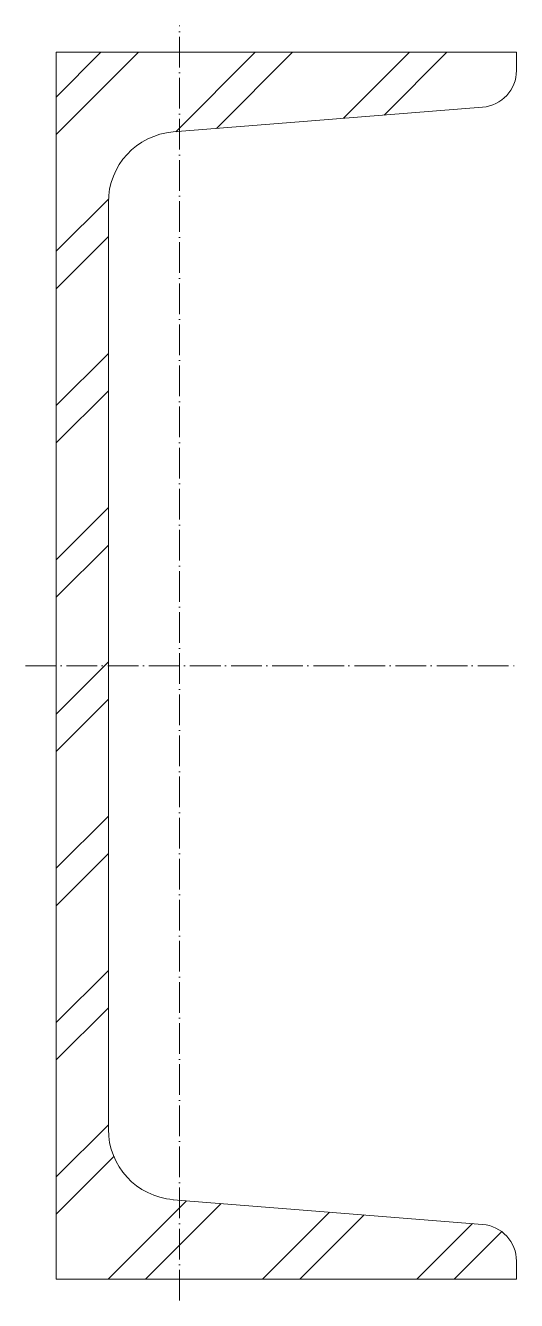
# Model space of a CAD drawing. Header units: metres. Extents: x -5 to 75, y -103 to 104.
import ezdxf

# ---------------------------------------------------------------- set-up
doc = ezdxf.new("R2010")
doc.units = ezdxf.units.M
doc.linetypes.add('MV_hartlijn_staal', pattern=[6.6, 5, -0.8, 0, -0.8])
doc.layers.add('A-DETL-GENF', color=92, linetype='Continuous', lineweight=18)

# ---------------------------------------------------------------- blocks, each defined once
blk = doc.blocks.new('28 Staalprofielen-UNP-2d - UNP200-4451296-00_0 Basismaterialen')
at = {"layer": 'A-DETL-GENF', "lineweight": 13}
h = blk.add_hatch(dxfattribs=at)
h.set_pattern_fill('FP_277', color=256, style=0, pattern_type=2)
h.set_pattern_definition([(225, (-2720.222, -1879.265), (12.57236, -12.57236), []), (225, (-2720.222, -1898.315), (12.57236, -12.57236), [])])
h.paths.add_polyline_path([(75, 100), (0, 100), (0, -100), (75, -100), (75, -97.04), (74.82, -95.56), (74.27, -94.18), (73.41, -92.97), (72.27, -92.01), (70.93, -91.36), (69.48, -91.06), (19.08, -87.03), (16.29, -86.45), (13.73, -85.2), (11.55, -83.36), (9.89, -81.05), (8.85, -78.39), (8.5, -75.56), (8.5, 75.56), (8.85, 78.39), (9.89, 81.05), (11.55, 83.36), (13.73, 85.2), (16.29, 86.45), (19.08, 87.03), (69.48, 91.06), (70.93, 91.36), (72.27, 92.01), (73.41, 92.97), (74.27, 94.18), (74.82, 95.56), (75, 97.04)])
at = {"layer": 'A-DETL-GENF', "linetype": 'MV_hartlijn_staal', "lineweight": 13}
for p, q in [((20.1, -103.46), (20.1, 104.37)), ((-5, 0), (75, 0))]:
    blk.add_line(p, q, dxfattribs=at)
at = {"layer": 'A-DETL-GENF'}
for p, q in [((75, 100), (0, 100)), ((0, 100), (0, -100)), ((75, 97.04), (75, 100)), ((37.5, 88.5), (69.48, 91.06)), ((19.08, 87.03), (37.5, 88.5)), ((8.5, -75.56), (8.5, 75.56)), ((37.5, -88.5), (19.08, -87.03)), ((69.48, -91.06), (37.5, -88.5)), ((75, -100), (75, -97.04)), ((0, -100), (75, -100))]:
    blk.add_line(p, q, dxfattribs=at)
for centre, radius, start, end in [((69, 97.04), 6, 274.5739, 0), ((20, 75.56), 11.5, 94.5739, 180), ((20, -75.56), 11.5, 180, 265.4261), ((69, -97.04), 6, 0, 85.4261)]:
    blk.add_arc(centre, radius, start, end, dxfattribs=at)

msp = doc.modelspace()

# ---------------------------------------------------------------- block references
msp.add_blockref('28 Staalprofielen-UNP-2d - UNP200-4451296-00_0 Basismaterialen', (0, 0))

doc.saveas('drawing.dxf')
